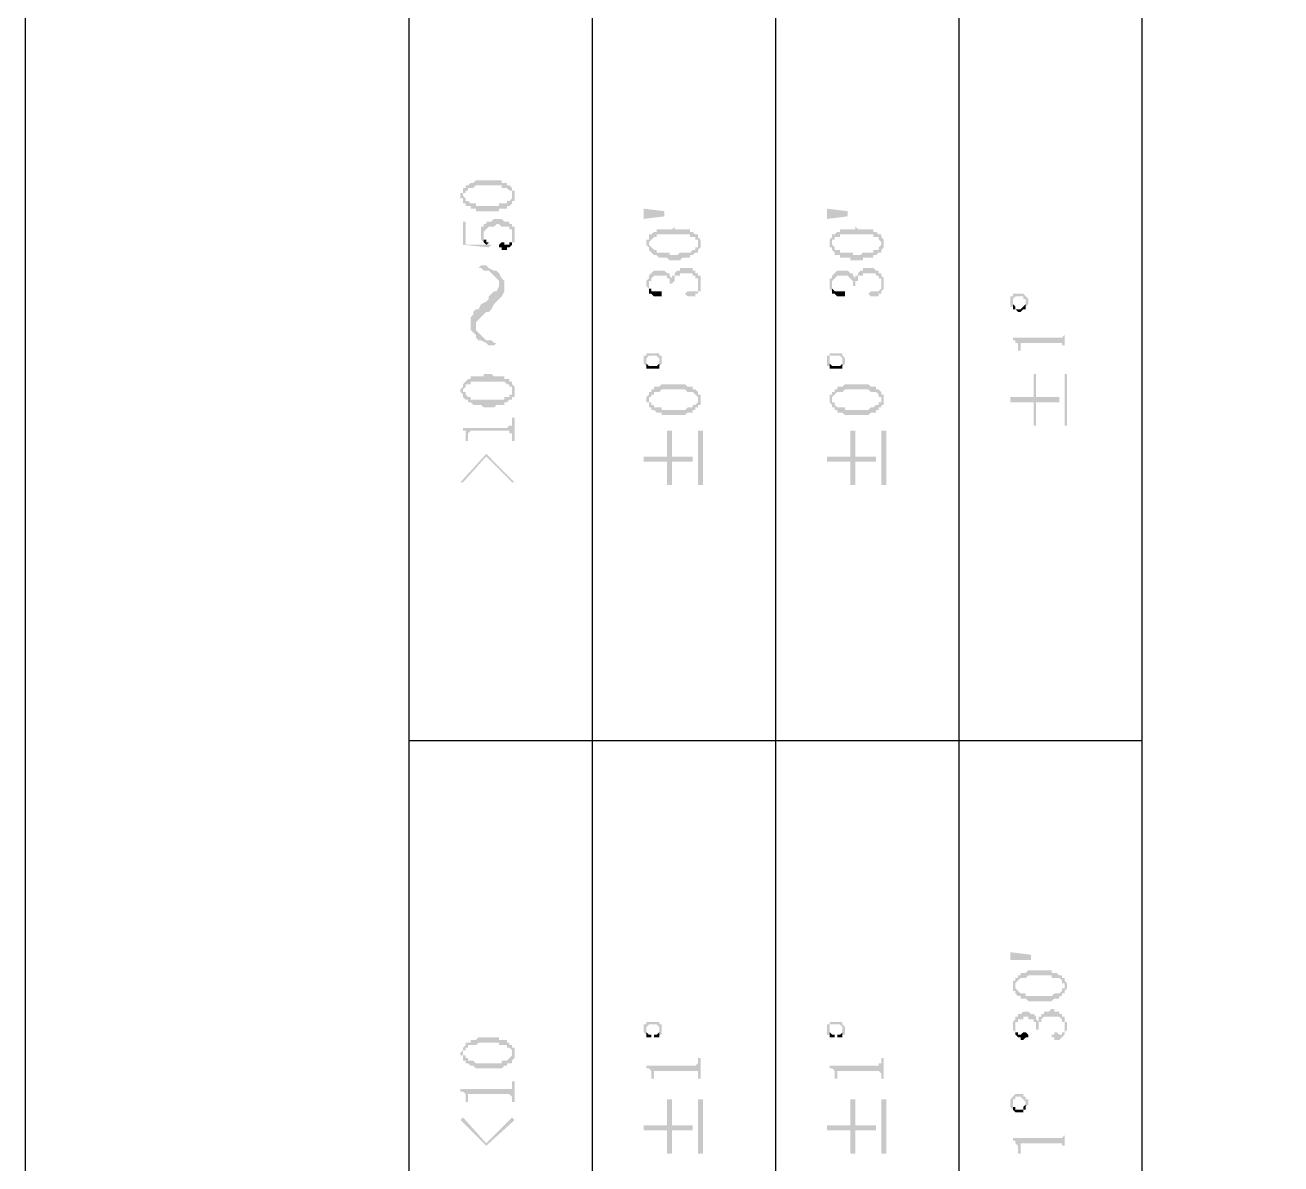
# Model space of a CAD drawing. Header units: millimetres. Extents: x 7018 to 13530, y 4187 to 5692.
# Drawn here: x 13109.91 to 13131.87, y 5188.64 to 5208.54 of the extents above; entities that cross this region are included whole.
import ezdxf

# ---------------------------------------------------------------- set-up
doc = ezdxf.new("R2010")
doc.units = ezdxf.units.MM

msp = doc.modelspace()

# ---------------------------------------------------------------- hatches: boundary and pattern name
at = {"transparency": 33554559}
for points in [[(13117.522, 5205.561), (13117.522, 5205.516), (13117.568, 5205.516), (13117.568, 5205.47), (13117.568, 5205.425), (13117.568, 5205.561), (13117.568, 5205.606), (13117.613, 5205.606), (13117.613, 5205.651), (13117.658, 5205.651), (13117.658, 5205.696), (13117.748, 5205.696), (13117.793, 5205.741), (13118.245, 5205.741), (13118.245, 5205.696), (13118.335, 5205.696), (13118.38, 5205.651), (13118.425, 5205.651), (13118.425, 5205.606), (13118.425, 5205.561), (13118.425, 5205.696), (13118.425, 5205.696), (13118.38, 5205.741), (13118.335, 5205.741), (13118.335, 5205.786), (13118.245, 5205.786), (13118.245, 5205.832), (13117.793, 5205.832), (13117.748, 5205.786), (13117.703, 5205.786), (13117.658, 5205.741), (13117.613, 5205.741), (13117.613, 5205.696), (13117.568, 5205.696), (13117.568, 5205.651), (13117.568, 5205.606), (13117.522, 5205.606)], [(13117.568, 5205.425), (13117.613, 5205.425), (13117.613, 5205.38), (13117.703, 5205.38), (13117.703, 5205.335), (13117.793, 5205.335), (13117.793, 5205.29), (13118.199, 5205.29), (13118.199, 5205.335), (13118.335, 5205.335), (13118.335, 5205.38), (13118.38, 5205.38), (13118.425, 5205.425), (13118.425, 5205.47), (13118.47, 5205.47), (13118.47, 5205.516), (13118.47, 5205.561), (13118.47, 5205.606), (13118.47, 5205.651), (13118.425, 5205.651), (13118.425, 5205.696), (13118.425, 5205.561), (13118.425, 5205.516), (13118.425, 5205.516), (13118.38, 5205.47), (13118.335, 5205.47), (13118.335, 5205.425), (13118.199, 5205.425), (13118.199, 5205.38), (13117.793, 5205.38), (13117.793, 5205.425), (13117.703, 5205.425), (13117.658, 5205.47), (13117.613, 5205.47), (13117.613, 5205.516), (13117.613, 5205.516), (13117.568, 5205.561), (13117.568, 5205.561)], [(13117.884, 5204.929), (13117.884, 5204.839), (13117.884, 5204.794), (13117.884, 5204.794), (13117.929, 5204.748), (13117.929, 5204.884), (13117.929, 5204.929), (13117.929, 5204.929), (13117.974, 5204.974), (13117.974, 5204.974), (13118.019, 5205.019), (13118.109, 5205.019), (13118.154, 5205.064), (13118.199, 5205.064), (13118.245, 5205.019), (13118.38, 5205.019), (13118.38, 5204.974), (13118.425, 5204.974), (13118.425, 5204.929), (13118.425, 5204.884), (13118.425, 5204.748), (13118.47, 5204.748), (13118.47, 5204.794), (13118.47, 5204.884), (13118.47, 5204.929), (13118.47, 5205.019), (13118.425, 5205.019), (13118.425, 5205.064), (13118.38, 5205.064), (13118.38, 5205.109), (13118.29, 5205.109), (13118.245, 5205.155), (13118.109, 5205.155), (13118.064, 5205.109), (13117.974, 5205.109), (13117.974, 5205.064), (13117.929, 5205.064), (13117.929, 5205.019), (13117.884, 5205.019), (13117.884, 5204.974)], [(13120.727, 5205.335), (13121.088, 5205.29), (13121.088, 5205.2), (13120.727, 5205.155)], [(13123.931, 5205.335), (13124.292, 5205.29), (13124.292, 5205.2), (13123.931, 5205.155)], [(13117.568, 5205.109), (13117.568, 5204.703), (13118.019, 5204.658), (13118.064, 5204.703), (13118.019, 5204.703), (13118.019, 5204.748), (13117.974, 5204.703), (13117.613, 5204.703), (13117.613, 5205.109)], [(13120.772, 5204.703), (13120.772, 5204.703), (13120.817, 5204.658), (13120.817, 5204.613), (13120.817, 5204.748), (13120.817, 5204.748), (13120.862, 5204.794), (13120.862, 5204.794), (13120.907, 5204.839), (13120.953, 5204.839), (13120.953, 5204.884), (13121.539, 5204.884), (13121.539, 5204.839), (13121.629, 5204.839), (13121.629, 5204.794), (13121.675, 5204.794), (13121.675, 5204.748), (13121.675, 5204.703), (13121.675, 5204.884), (13121.629, 5204.884), (13121.584, 5204.929), (13121.539, 5204.929), (13121.539, 5204.974), (13121.268, 5204.974), (13121.268, 5205.019), (13121.268, 5205.019), (13121.223, 5204.974), (13120.953, 5204.974), (13120.953, 5204.929), (13120.907, 5204.929), (13120.862, 5204.884), (13120.817, 5204.884), (13120.817, 5204.839), (13120.817, 5204.794), (13120.772, 5204.794), (13120.772, 5204.748)], [(13123.976, 5204.703), (13123.976, 5204.658), (13124.021, 5204.658), (13124.021, 5204.613), (13124.021, 5204.748), (13124.021, 5204.794), (13124.067, 5204.794), (13124.067, 5204.839), (13124.157, 5204.839), (13124.157, 5204.884), (13124.744, 5204.884), (13124.744, 5204.839), (13124.834, 5204.839), (13124.834, 5204.794), (13124.834, 5204.794), (13124.879, 5204.748), (13124.879, 5204.703), (13124.879, 5204.884), (13124.834, 5204.884), (13124.789, 5204.929), (13124.744, 5204.929), (13124.744, 5204.974), (13124.473, 5204.974), (13124.428, 5205.019), (13124.428, 5204.974), (13124.157, 5204.974), (13124.157, 5204.929), (13124.112, 5204.929), (13124.067, 5204.884), (13124.021, 5204.884), (13124.021, 5204.839), (13124.021, 5204.839), (13123.976, 5204.794), (13123.976, 5204.748)], [(13117.929, 5204.748), (13117.929, 5204.748), (13117.974, 5204.703), (13117.974, 5204.703), (13118.019, 5204.748), (13117.974, 5204.748), (13117.974, 5204.794), (13117.929, 5204.794), (13117.929, 5204.839), (13117.929, 5204.884)], [(13118.199, 5204.703), (13118.199, 5204.658), (13118.245, 5204.658), (13118.245, 5204.613), (13118.335, 5204.613), (13118.335, 5204.658), (13118.38, 5204.658), (13118.425, 5204.703), (13118.425, 5204.884), (13118.425, 5204.794), (13118.425, 5204.748), (13118.38, 5204.748), (13118.38, 5204.703), (13118.29, 5204.703), (13118.29, 5204.748), (13118.245, 5204.748)], [(13120.817, 5204.613), (13120.862, 5204.568), (13120.862, 5204.568), (13120.907, 5204.523), (13120.953, 5204.523), (13120.998, 5204.478), (13121.133, 5204.478), (13121.178, 5204.432), (13121.359, 5204.432), (13121.404, 5204.478), (13121.539, 5204.478), (13121.539, 5204.523), (13121.584, 5204.523), (13121.629, 5204.568), (13121.675, 5204.568), (13121.675, 5204.613), (13121.675, 5204.613), (13121.72, 5204.658), (13121.72, 5204.703), (13121.72, 5204.748), (13121.72, 5204.794), (13121.72, 5204.794), (13121.675, 5204.839), (13121.675, 5204.703), (13121.675, 5204.658), (13121.629, 5204.658), (13121.629, 5204.613), (13121.584, 5204.613), (13121.539, 5204.568), (13121.359, 5204.568), (13121.314, 5204.523), (13121.178, 5204.523), (13121.178, 5204.568), (13120.953, 5204.568), (13120.953, 5204.613), (13120.907, 5204.613), (13120.862, 5204.658), (13120.862, 5204.658), (13120.817, 5204.703), (13120.817, 5204.703)], [(13124.021, 5204.613), (13124.067, 5204.568), (13124.067, 5204.523), (13124.157, 5204.523), (13124.157, 5204.478), (13124.337, 5204.478), (13124.337, 5204.432), (13124.563, 5204.432), (13124.563, 5204.478), (13124.744, 5204.478), (13124.744, 5204.523), (13124.789, 5204.523), (13124.834, 5204.568), (13124.879, 5204.568), (13124.879, 5204.613), (13124.879, 5204.613), (13124.924, 5204.658), (13124.924, 5204.703), (13124.924, 5204.748), (13124.924, 5204.794), (13124.924, 5204.794), (13124.879, 5204.839), (13124.879, 5204.703), (13124.879, 5204.703), (13124.834, 5204.658), (13124.834, 5204.613), (13124.744, 5204.613), (13124.744, 5204.568), (13124.563, 5204.568), (13124.518, 5204.523), (13124.383, 5204.523), (13124.383, 5204.568), (13124.157, 5204.568), (13124.157, 5204.613), (13124.067, 5204.613), (13124.067, 5204.658), (13124.067, 5204.658), (13124.021, 5204.703), (13124.021, 5204.703)], [(13117.838, 5204.297), (13117.884, 5204.297), (13117.929, 5204.252), (13118.019, 5204.252), (13118.064, 5204.207), (13118.109, 5204.162), (13118.109, 5204.162), (13118.154, 5204.117), (13118.199, 5204.071), (13118.199, 5203.755), (13118.199, 5203.755), (13118.245, 5203.801), (13118.29, 5203.891), (13118.29, 5204.071), (13118.245, 5204.117), (13118.199, 5204.207), (13118.199, 5204.207), (13118.154, 5204.252), (13118.109, 5204.252), (13118.019, 5204.297), (13117.974, 5204.342), (13117.884, 5204.342)], [(13120.772, 5204.026), (13120.772, 5203.981), (13120.772, 5203.981), (13120.817, 5203.936), (13120.817, 5203.891), (13120.817, 5204.026), (13120.817, 5204.071), (13120.862, 5204.071), (13120.862, 5204.117), (13120.862, 5204.117), (13120.907, 5204.162), (13121.133, 5204.162), (13121.133, 5204.117), (13121.178, 5204.117), (13121.178, 5204.071), (13121.178, 5204.026), (13121.223, 5204.026), (13121.223, 5203.981), (13121.223, 5204.026), (13121.268, 5204.071), (13121.268, 5204.117), (13121.268, 5204.162), (13121.359, 5204.162), (13121.359, 5204.207), (13121.584, 5204.207), (13121.584, 5204.162), (13121.629, 5204.162), (13121.629, 5204.117), (13121.675, 5204.117), (13121.675, 5204.071), (13121.675, 5204.026), (13121.675, 5204.207), (13121.629, 5204.207), (13121.629, 5204.252), (13121.584, 5204.252), (13121.584, 5204.297), (13121.359, 5204.297), (13121.359, 5204.252), (13121.314, 5204.252), (13121.268, 5204.207), (13121.268, 5204.162), (13121.223, 5204.162), (13121.223, 5204.117), (13121.223, 5204.117), (13121.178, 5204.162), (13121.178, 5204.207), (13121.133, 5204.207), (13121.088, 5204.252), (13120.907, 5204.252), (13120.862, 5204.207), (13120.862, 5204.207), (13120.817, 5204.162), (13120.817, 5204.117), (13120.817, 5204.117), (13120.772, 5204.071), (13120.772, 5204.071)], [(13123.976, 5204.026), (13123.976, 5203.981), (13123.976, 5203.936), (13124.021, 5203.891), (13124.021, 5204.026), (13124.021, 5204.071), (13124.021, 5204.071), (13124.067, 5204.117), (13124.067, 5204.117), (13124.112, 5204.162), (13124.292, 5204.162), (13124.337, 5204.117), (13124.337, 5204.117), (13124.383, 5204.071), (13124.383, 5204.026), (13124.383, 5203.981), (13124.428, 5203.981), (13124.428, 5204.071), (13124.473, 5204.071), (13124.473, 5204.117), (13124.473, 5204.162), (13124.563, 5204.162), (13124.563, 5204.207), (13124.789, 5204.207), (13124.789, 5204.162), (13124.834, 5204.162), (13124.834, 5204.117), (13124.879, 5204.117), (13124.879, 5204.071), (13124.879, 5204.026), (13124.879, 5204.207), (13124.834, 5204.207), (13124.834, 5204.252), (13124.789, 5204.252), (13124.744, 5204.297), (13124.563, 5204.297), (13124.563, 5204.252), (13124.518, 5204.252), (13124.473, 5204.207), (13124.473, 5204.162), (13124.428, 5204.162), (13124.428, 5204.117), (13124.428, 5204.117), (13124.383, 5204.162), (13124.383, 5204.207), (13124.337, 5204.207), (13124.292, 5204.252), (13124.112, 5204.252), (13124.067, 5204.207), (13124.067, 5204.207), (13124.021, 5204.162), (13124.021, 5204.117), (13123.976, 5204.117), (13123.976, 5204.071), (13123.976, 5204.071)], [(13117.703, 5203.304), (13117.703, 5203.214), (13117.748, 5203.169), (13117.793, 5203.124), (13117.793, 5203.349), (13117.838, 5203.394), (13117.884, 5203.44), (13117.929, 5203.485), (13117.974, 5203.53), (13118.019, 5203.53), (13118.064, 5203.575), (13118.109, 5203.665), (13118.109, 5203.665), (13118.154, 5203.71), (13118.199, 5203.755), (13118.199, 5204.026), (13118.199, 5203.981), (13118.154, 5203.891), (13118.109, 5203.891), (13118.064, 5203.846), (13118.019, 5203.801), (13118.019, 5203.755), (13117.974, 5203.71), (13117.884, 5203.665), (13117.884, 5203.665), (13117.838, 5203.575), (13117.793, 5203.575), (13117.748, 5203.53), (13117.748, 5203.485), (13117.703, 5203.44), (13117.703, 5203.394)], [(13120.817, 5203.891), (13120.817, 5203.846), (13120.862, 5203.846), (13120.907, 5203.801), (13121.043, 5203.801), (13121.043, 5203.846), (13121.043, 5203.891), (13120.862, 5203.891), (13120.862, 5203.936), (13120.817, 5203.936), (13120.817, 5204.026)], [(13121.449, 5203.846), (13121.449, 5203.846), (13121.494, 5203.801), (13121.629, 5203.801), (13121.629, 5203.846), (13121.675, 5203.846), (13121.675, 5203.891), (13121.72, 5203.891), (13121.72, 5203.981), (13121.72, 5204.026), (13121.72, 5204.071), (13121.72, 5204.162), (13121.675, 5204.162), (13121.675, 5203.981), (13121.675, 5203.936), (13121.675, 5203.891), (13121.494, 5203.891)], [(13124.021, 5203.891), (13124.021, 5203.846), (13124.067, 5203.846), (13124.112, 5203.801), (13124.247, 5203.801), (13124.247, 5203.846), (13124.247, 5203.891), (13124.067, 5203.891), (13124.021, 5203.936), (13124.021, 5204.026)], [(13124.653, 5203.846), (13124.653, 5203.846), (13124.698, 5203.801), (13124.834, 5203.801), (13124.834, 5203.846), (13124.879, 5203.846), (13124.879, 5203.891), (13124.879, 5203.891), (13124.924, 5203.936), (13124.924, 5203.981), (13124.924, 5204.026), (13124.924, 5204.071), (13124.924, 5204.117), (13124.879, 5204.162), (13124.879, 5203.981), (13124.879, 5203.936), (13124.879, 5203.936), (13124.834, 5203.891), (13124.698, 5203.891)], [(13127.136, 5203.71), (13127.136, 5203.665), (13127.136, 5203.62), (13127.181, 5203.62), (13127.181, 5203.71), (13127.181, 5203.755), (13127.181, 5203.755), (13127.226, 5203.801), (13127.361, 5203.801), (13127.361, 5203.755), (13127.406, 5203.755), (13127.406, 5203.575), (13127.406, 5203.62), (13127.406, 5203.62), (13127.452, 5203.665), (13127.452, 5203.71), (13127.452, 5203.755), (13127.406, 5203.801), (13127.406, 5203.801), (13127.361, 5203.846), (13127.181, 5203.846), (13127.181, 5203.801), (13127.136, 5203.801), (13127.136, 5203.755), (13127.136, 5203.755)], [(13127.181, 5203.62), (13127.181, 5203.575), (13127.226, 5203.575), (13127.271, 5203.53), (13127.316, 5203.53), (13127.361, 5203.575), (13127.406, 5203.575), (13127.406, 5203.71), (13127.406, 5203.665), (13127.406, 5203.665), (13127.361, 5203.62), (13127.361, 5203.62), (13127.316, 5203.575), (13127.226, 5203.575), (13127.226, 5203.62), (13127.226, 5203.62), (13127.181, 5203.665), (13127.181, 5203.71), (13127.181, 5203.71)], [(13117.793, 5203.124), (13117.793, 5203.078), (13117.838, 5203.033), (13117.884, 5203.033), (13117.974, 5202.988), (13118.019, 5202.943), (13118.109, 5202.943), (13118.154, 5202.988), (13118.109, 5202.988), (13118.064, 5203.033), (13117.974, 5203.033), (13117.929, 5203.078), (13117.884, 5203.124), (13117.884, 5203.124), (13117.838, 5203.169), (13117.793, 5203.214), (13117.793, 5203.259)], [(13127.181, 5203.078), (13127.181, 5203.033), (13127.226, 5203.033), (13127.226, 5202.988), (13127.271, 5202.988), (13127.271, 5202.898), (13127.271, 5202.853), (13127.316, 5202.853), (13127.316, 5202.943), (13127.316, 5202.988), (13128.038, 5202.988), (13128.038, 5202.943), (13128.083, 5202.943), (13128.083, 5202.898), (13128.083, 5202.853), (13128.083, 5203.214), (13128.083, 5203.169), (13128.083, 5203.124), (13128.038, 5203.078), (13127.993, 5203.078)], [(13120.727, 5202.672), (13120.727, 5202.627), (13120.727, 5202.627), (13120.772, 5202.582), (13120.772, 5202.717), (13120.772, 5202.717), (13120.817, 5202.763), (13120.953, 5202.763), (13120.998, 5202.717), (13120.998, 5202.582), (13120.998, 5202.582), (13121.043, 5202.627), (13121.043, 5202.672), (13121.043, 5202.717), (13121.043, 5202.763), (13120.998, 5202.763), (13120.998, 5202.808), (13120.772, 5202.808), (13120.772, 5202.763), (13120.727, 5202.763), (13120.727, 5202.717), (13120.727, 5202.717)], [(13123.931, 5202.672), (13123.931, 5202.627), (13123.931, 5202.582), (13123.976, 5202.582), (13123.976, 5202.717), (13123.976, 5202.763), (13124.157, 5202.763), (13124.202, 5202.717), (13124.202, 5202.582), (13124.202, 5202.582), (13124.247, 5202.627), (13124.247, 5202.672), (13124.247, 5202.717), (13124.247, 5202.717), (13124.202, 5202.763), (13124.202, 5202.808), (13123.976, 5202.808), (13123.976, 5202.763), (13123.931, 5202.763), (13123.931, 5202.717), (13123.931, 5202.717)], [(13120.772, 5202.582), (13120.772, 5202.537), (13120.998, 5202.537), (13120.998, 5202.672), (13120.998, 5202.627), (13120.998, 5202.627), (13120.953, 5202.582), (13120.817, 5202.582), (13120.772, 5202.627), (13120.772, 5202.672), (13120.772, 5202.672)], [(13123.976, 5202.582), (13123.976, 5202.537), (13124.202, 5202.537), (13124.202, 5202.672), (13124.202, 5202.627), (13124.202, 5202.627), (13124.157, 5202.582), (13124.021, 5202.582), (13123.976, 5202.627), (13123.976, 5202.672), (13123.976, 5202.672)], [(13117.522, 5202.176), (13117.522, 5202.131), (13117.522, 5202.131), (13117.568, 5202.086), (13117.568, 5202.04), (13117.568, 5202.176), (13117.568, 5202.176), (13117.613, 5202.221), (13117.613, 5202.266), (13117.703, 5202.266), (13117.703, 5202.311), (13118.29, 5202.311), (13118.335, 5202.266), (13118.38, 5202.266), (13118.38, 5202.221), (13118.425, 5202.221), (13118.425, 5202.176), (13118.425, 5202.311), (13118.38, 5202.311), (13118.38, 5202.356), (13118.29, 5202.356), (13118.29, 5202.401), (13118.109, 5202.401), (13118.064, 5202.447), (13117.929, 5202.447), (13117.929, 5202.401), (13117.703, 5202.401), (13117.703, 5202.356), (13117.658, 5202.356), (13117.613, 5202.311), (13117.613, 5202.311), (13117.568, 5202.266), (13117.568, 5202.221), (13117.568, 5202.221)], [(13117.568, 5202.04), (13117.613, 5201.995), (13117.658, 5201.995), (13117.658, 5201.95), (13117.703, 5201.95), (13117.748, 5201.905), (13117.884, 5201.905), (13117.929, 5201.86), (13118.109, 5201.86), (13118.154, 5201.905), (13118.29, 5201.905), (13118.29, 5201.95), (13118.335, 5201.95), (13118.38, 5201.995), (13118.425, 5201.995), (13118.425, 5202.04), (13118.47, 5202.04), (13118.47, 5202.086), (13118.47, 5202.176), (13118.47, 5202.221), (13118.47, 5202.221), (13118.425, 5202.266), (13118.425, 5202.131), (13118.425, 5202.086), (13118.38, 5202.086), (13118.38, 5202.04), (13118.29, 5202.04), (13118.29, 5201.995), (13117.703, 5201.995), (13117.703, 5202.04), (13117.658, 5202.04), (13117.613, 5202.086), (13117.613, 5202.131), (13117.568, 5202.131), (13117.568, 5202.176)], [(13120.772, 5201.995), (13120.772, 5201.95), (13120.817, 5201.95), (13120.817, 5201.905), (13120.817, 5201.86), (13120.817, 5201.995), (13120.817, 5202.04), (13120.862, 5202.04), (13120.862, 5202.086), (13120.907, 5202.086), (13120.907, 5202.131), (13120.998, 5202.131), (13121.043, 5202.176), (13121.449, 5202.176), (13121.494, 5202.131), (13121.584, 5202.131), (13121.629, 5202.086), (13121.629, 5202.086), (13121.675, 5202.04), (13121.675, 5201.995), (13121.675, 5202.131), (13121.675, 5202.131), (13121.629, 5202.176), (13121.584, 5202.176), (13121.584, 5202.221), (13121.494, 5202.221), (13121.449, 5202.266), (13121.043, 5202.266), (13120.998, 5202.221), (13120.907, 5202.221), (13120.907, 5202.176), (13120.862, 5202.176), (13120.862, 5202.131), (13120.817, 5202.131), (13120.817, 5202.086), (13120.817, 5202.086), (13120.772, 5202.04), (13120.772, 5202.04)], [(13123.976, 5201.995), (13123.976, 5201.95), (13123.976, 5201.95), (13124.021, 5201.905), (13124.021, 5201.86), (13124.021, 5201.995), (13124.021, 5202.04), (13124.021, 5202.04), (13124.067, 5202.086), (13124.067, 5202.086), (13124.112, 5202.131), (13124.202, 5202.131), (13124.247, 5202.176), (13124.653, 5202.176), (13124.698, 5202.131), (13124.789, 5202.131), (13124.834, 5202.086), (13124.834, 5202.04), (13124.879, 5202.04), (13124.879, 5201.995), (13124.879, 5202.131), (13124.879, 5202.131), (13124.834, 5202.176), (13124.789, 5202.176), (13124.789, 5202.221), (13124.698, 5202.221), (13124.653, 5202.266), (13124.247, 5202.266), (13124.202, 5202.221), (13124.112, 5202.221), (13124.112, 5202.176), (13124.067, 5202.176), (13124.067, 5202.131), (13124.021, 5202.131), (13124.021, 5202.086), (13123.976, 5202.086), (13123.976, 5202.04), (13123.976, 5202.04)], [(13127.136, 5202.04), (13127.136, 5201.95), (13127.542, 5201.95), (13127.542, 5201.544), (13127.587, 5201.544), (13127.587, 5201.95), (13127.993, 5201.95), (13127.993, 5202.04), (13127.587, 5202.04), (13127.587, 5202.447), (13127.542, 5202.447), (13127.542, 5202.04)], [(13128.129, 5201.544), (13128.129, 5202.447), (13128.083, 5202.447), (13128.083, 5201.544)], [(13120.817, 5201.86), (13120.862, 5201.86), (13120.862, 5201.815), (13120.907, 5201.815), (13120.953, 5201.77), (13121.043, 5201.77), (13121.043, 5201.725), (13121.449, 5201.725), (13121.494, 5201.77), (13121.584, 5201.77), (13121.584, 5201.815), (13121.629, 5201.815), (13121.629, 5201.86), (13121.675, 5201.86), (13121.675, 5201.905), (13121.72, 5201.905), (13121.72, 5201.95), (13121.72, 5201.995), (13121.72, 5202.04), (13121.72, 5202.086), (13121.675, 5202.086), (13121.675, 5202.131), (13121.675, 5201.995), (13121.675, 5201.95), (13121.675, 5201.95), (13121.629, 5201.905), (13121.584, 5201.905), (13121.584, 5201.86), (13121.494, 5201.86), (13121.449, 5201.815), (13121.043, 5201.815), (13121.043, 5201.86), (13120.907, 5201.86), (13120.907, 5201.905), (13120.862, 5201.905), (13120.862, 5201.95), (13120.817, 5201.95), (13120.817, 5201.995), (13120.817, 5201.995)], [(13124.021, 5201.86), (13124.067, 5201.86), (13124.067, 5201.815), (13124.112, 5201.815), (13124.112, 5201.77), (13124.202, 5201.77), (13124.247, 5201.725), (13124.653, 5201.725), (13124.698, 5201.77), (13124.789, 5201.77), (13124.789, 5201.815), (13124.834, 5201.815), (13124.834, 5201.86), (13124.879, 5201.86), (13124.879, 5201.905), (13124.924, 5201.905), (13124.924, 5201.95), (13124.924, 5201.995), (13124.924, 5202.04), (13124.924, 5202.086), (13124.879, 5202.086), (13124.879, 5202.131), (13124.879, 5201.995), (13124.879, 5201.95), (13124.834, 5201.95), (13124.834, 5201.905), (13124.789, 5201.905), (13124.744, 5201.86), (13124.698, 5201.86), (13124.653, 5201.815), (13124.247, 5201.815), (13124.247, 5201.86), (13124.112, 5201.86), (13124.067, 5201.905), (13124.067, 5201.95), (13124.021, 5201.95), (13124.021, 5201.995), (13124.021, 5201.995)], [(13117.522, 5201.499), (13117.568, 5201.499), (13117.568, 5201.454), (13117.613, 5201.454), (13117.613, 5201.409), (13117.613, 5201.273), (13117.658, 5201.273), (13117.658, 5201.409), (13117.658, 5201.409), (13117.703, 5201.454), (13118.38, 5201.454), (13118.38, 5201.409), (13118.425, 5201.409), (13118.425, 5201.273), (13118.47, 5201.273), (13118.47, 5201.679), (13118.425, 5201.679), (13118.425, 5201.589), (13118.425, 5201.544), (13118.38, 5201.544), (13118.335, 5201.499)], [(13120.727, 5201.002), (13120.727, 5200.912), (13121.133, 5200.912), (13121.133, 5200.506), (13121.223, 5200.506), (13121.223, 5200.912), (13121.584, 5200.912), (13121.584, 5201.002), (13121.223, 5201.002), (13121.223, 5201.454), (13121.133, 5201.454), (13121.133, 5201.002)], [(13121.765, 5200.506), (13121.765, 5201.454), (13121.675, 5201.454), (13121.675, 5200.506)], [(13123.931, 5201.002), (13123.931, 5200.912), (13124.337, 5200.912), (13124.337, 5200.506), (13124.428, 5200.506), (13124.428, 5200.912), (13124.789, 5200.912), (13124.789, 5201.002), (13124.428, 5201.002), (13124.428, 5201.454), (13124.337, 5201.454), (13124.337, 5201.002)], [(13124.969, 5200.506), (13124.969, 5201.454), (13124.879, 5201.454), (13124.879, 5200.506)], [(13117.522, 5200.551), (13117.568, 5200.551), (13117.974, 5201.002), (13118.425, 5200.551), (13118.47, 5200.551), (13117.974, 5201.048)], [(13127.136, 5192.337), (13127.497, 5192.292), (13127.497, 5192.202), (13127.136, 5192.202)], [(13127.181, 5191.75), (13127.181, 5191.705), (13127.181, 5191.66), (13127.226, 5191.66), (13127.226, 5191.615), (13127.226, 5191.75), (13127.226, 5191.795), (13127.226, 5191.795), (13127.271, 5191.841), (13127.271, 5191.841), (13127.316, 5191.886), (13127.406, 5191.886), (13127.452, 5191.931), (13127.858, 5191.931), (13127.858, 5191.886), (13127.993, 5191.886), (13128.038, 5191.841), (13128.038, 5191.795), (13128.083, 5191.795), (13128.083, 5191.75), (13128.083, 5191.886), (13128.038, 5191.886), (13128.038, 5191.931), (13127.993, 5191.931), (13127.948, 5191.976), (13127.858, 5191.976), (13127.858, 5192.021), (13127.452, 5192.021), (13127.406, 5191.976), (13127.316, 5191.976), (13127.316, 5191.931), (13127.271, 5191.931), (13127.271, 5191.886), (13127.226, 5191.886), (13127.226, 5191.841), (13127.181, 5191.841), (13127.181, 5191.795), (13127.181, 5191.795)], [(13127.226, 5191.615), (13127.226, 5191.615), (13127.271, 5191.57), (13127.316, 5191.57), (13127.316, 5191.525), (13127.406, 5191.525), (13127.452, 5191.48), (13127.858, 5191.48), (13127.903, 5191.525), (13127.993, 5191.525), (13127.993, 5191.57), (13128.038, 5191.57), (13128.038, 5191.615), (13128.083, 5191.615), (13128.083, 5191.66), (13128.083, 5191.66), (13128.129, 5191.705), (13128.129, 5191.75), (13128.129, 5191.795), (13128.129, 5191.795), (13128.083, 5191.841), (13128.083, 5191.886), (13128.083, 5191.75), (13128.083, 5191.705), (13128.038, 5191.705), (13128.038, 5191.66), (13128.038, 5191.66), (13127.993, 5191.615), (13127.903, 5191.615), (13127.858, 5191.57), (13127.406, 5191.57), (13127.406, 5191.615), (13127.316, 5191.615), (13127.271, 5191.66), (13127.271, 5191.66), (13127.226, 5191.705), (13127.226, 5191.75), (13127.226, 5191.75)], [(13127.181, 5191.073), (13127.181, 5191.028), (13127.181, 5190.983), (13127.181, 5190.983), (13127.226, 5190.938), (13127.226, 5191.028), (13127.226, 5191.073), (13127.226, 5191.118), (13127.271, 5191.118), (13127.271, 5191.164), (13127.361, 5191.164), (13127.361, 5191.209), (13127.452, 5191.209), (13127.452, 5191.164), (13127.542, 5191.164), (13127.542, 5191.118), (13127.587, 5191.118), (13127.587, 5191.028), (13127.587, 5190.983), (13127.632, 5190.983), (13127.632, 5191.028), (13127.632, 5191.118), (13127.677, 5191.118), (13127.677, 5191.164), (13127.677, 5191.164), (13127.722, 5191.209), (13127.993, 5191.209), (13128.038, 5191.164), (13128.038, 5191.118), (13128.083, 5191.118), (13128.083, 5191.073), (13128.083, 5191.028), (13128.083, 5191.209), (13128.038, 5191.209), (13128.038, 5191.254), (13127.993, 5191.254), (13127.993, 5191.299), (13127.903, 5191.299), (13127.903, 5191.344), (13127.858, 5191.344), (13127.813, 5191.299), (13127.722, 5191.299), (13127.722, 5191.254), (13127.677, 5191.254), (13127.677, 5191.209), (13127.632, 5191.209), (13127.632, 5191.164), (13127.632, 5191.118), (13127.587, 5191.164), (13127.587, 5191.209), (13127.587, 5191.209), (13127.542, 5191.254), (13127.497, 5191.254), (13127.452, 5191.299), (13127.361, 5191.299), (13127.316, 5191.254), (13127.271, 5191.254), (13127.271, 5191.209), (13127.226, 5191.209), (13127.226, 5191.164), (13127.226, 5191.164), (13127.181, 5191.118)], [(13120.727, 5190.983), (13120.727, 5190.938), (13120.727, 5190.938), (13120.772, 5190.893), (13120.772, 5191.028), (13120.772, 5191.028), (13120.817, 5191.073), (13120.953, 5191.073), (13120.998, 5191.028), (13120.998, 5190.893), (13121.043, 5190.893), (13121.043, 5190.983), (13121.043, 5191.028), (13121.043, 5191.073), (13120.998, 5191.073), (13120.998, 5191.118), (13120.772, 5191.118), (13120.772, 5191.073), (13120.727, 5191.073), (13120.727, 5191.028), (13120.727, 5191.028)], [(13123.931, 5190.983), (13123.931, 5190.938), (13123.931, 5190.893), (13123.976, 5190.893), (13123.976, 5191.028), (13123.976, 5191.073), (13124.157, 5191.073), (13124.202, 5191.028), (13124.202, 5190.893), (13124.247, 5190.893), (13124.247, 5190.983), (13124.247, 5191.028), (13124.247, 5191.028), (13124.202, 5191.073), (13124.202, 5191.118), (13123.976, 5191.118), (13123.976, 5191.073), (13123.931, 5191.073), (13123.931, 5191.028), (13123.931, 5191.028)], [(13127.858, 5190.848), (13127.903, 5190.848), (13127.903, 5190.803), (13127.993, 5190.803), (13128.038, 5190.848), (13128.038, 5190.848), (13128.083, 5190.893), (13128.083, 5190.938), (13128.083, 5190.938), (13128.129, 5190.983), (13128.129, 5191.028), (13128.129, 5191.073), (13128.129, 5191.118), (13128.083, 5191.118), (13128.083, 5191.209), (13128.083, 5191.028), (13128.083, 5190.983), (13128.083, 5190.938), (13128.038, 5190.938), (13128.038, 5190.893), (13127.993, 5190.893), (13127.948, 5190.938), (13127.903, 5190.938), (13127.903, 5190.893), (13127.858, 5190.893)], [(13117.522, 5190.577), (13117.522, 5190.532), (13117.568, 5190.532), (13117.568, 5190.487), (13117.568, 5190.441), (13117.568, 5190.577), (13117.568, 5190.622), (13117.613, 5190.622), (13117.613, 5190.667), (13117.658, 5190.667), (13117.658, 5190.712), (13117.793, 5190.712), (13117.838, 5190.757), (13118.199, 5190.757), (13118.199, 5190.712), (13118.335, 5190.712), (13118.335, 5190.667), (13118.38, 5190.667), (13118.425, 5190.622), (13118.425, 5190.577), (13118.425, 5190.712), (13118.38, 5190.712), (13118.38, 5190.757), (13118.335, 5190.757), (13118.335, 5190.803), (13118.199, 5190.803), (13118.199, 5190.848), (13117.838, 5190.848), (13117.793, 5190.803), (13117.703, 5190.803), (13117.703, 5190.757), (13117.613, 5190.757), (13117.613, 5190.712), (13117.613, 5190.712), (13117.568, 5190.667), (13117.568, 5190.622), (13117.568, 5190.622)], [(13120.772, 5190.893), (13120.772, 5190.848), (13120.998, 5190.848), (13120.998, 5190.983), (13120.998, 5190.938), (13120.998, 5190.938), (13120.953, 5190.893), (13120.907, 5190.893), (13120.907, 5190.848), (13120.862, 5190.848), (13120.862, 5190.893), (13120.817, 5190.893), (13120.772, 5190.938), (13120.772, 5190.983), (13120.772, 5190.983)], [(13123.976, 5190.893), (13123.976, 5190.848), (13124.202, 5190.848), (13124.202, 5190.983), (13124.202, 5190.938), (13124.202, 5190.938), (13124.157, 5190.893), (13124.112, 5190.893), (13124.112, 5190.848), (13124.067, 5190.848), (13124.067, 5190.893), (13124.021, 5190.893), (13123.976, 5190.938), (13123.976, 5190.983), (13123.976, 5190.983)], [(13127.226, 5190.938), (13127.226, 5190.893), (13127.226, 5190.893), (13127.271, 5190.848), (13127.316, 5190.848), (13127.316, 5190.803), (13127.361, 5190.803), (13127.406, 5190.848), (13127.452, 5190.848), (13127.452, 5190.893), (13127.452, 5190.893), (13127.406, 5190.938), (13127.361, 5190.938), (13127.316, 5190.893), (13127.271, 5190.893), (13127.271, 5190.938), (13127.226, 5190.938), (13127.226, 5190.983), (13127.226, 5191.028)], [(13117.568, 5190.441), (13117.613, 5190.441), (13117.613, 5190.396), (13117.658, 5190.396), (13117.703, 5190.351), (13117.748, 5190.351), (13117.793, 5190.306), (13118.245, 5190.306), (13118.29, 5190.351), (13118.335, 5190.351), (13118.335, 5190.396), (13118.425, 5190.396), (13118.425, 5190.441), (13118.425, 5190.441), (13118.47, 5190.487), (13118.47, 5190.532), (13118.47, 5190.577), (13118.47, 5190.622), (13118.47, 5190.667), (13118.425, 5190.667), (13118.425, 5190.712), (13118.425, 5190.532), (13118.425, 5190.532), (13118.38, 5190.487), (13118.38, 5190.487), (13118.335, 5190.441), (13118.245, 5190.441), (13118.245, 5190.396), (13117.793, 5190.396), (13117.748, 5190.441), (13117.658, 5190.441), (13117.658, 5190.487), (13117.613, 5190.487), (13117.613, 5190.532), (13117.568, 5190.532), (13117.568, 5190.577)], [(13120.772, 5190.351), (13120.772, 5190.306), (13120.817, 5190.306), (13120.862, 5190.261), (13120.862, 5190.216), (13120.862, 5190.126), (13120.907, 5190.126), (13120.907, 5190.216), (13120.907, 5190.261), (13121.675, 5190.261), (13121.675, 5190.216), (13121.675, 5190.126), (13121.72, 5190.126), (13121.72, 5190.487), (13121.675, 5190.487), (13121.675, 5190.441), (13121.675, 5190.396), (13121.675, 5190.396), (13121.629, 5190.351), (13121.584, 5190.351)], [(13123.976, 5190.351), (13123.976, 5190.306), (13124.021, 5190.306), (13124.067, 5190.261), (13124.067, 5190.216), (13124.067, 5190.126), (13124.112, 5190.126), (13124.112, 5190.216), (13124.112, 5190.261), (13124.834, 5190.261), (13124.879, 5190.216), (13124.879, 5190.126), (13124.924, 5190.126), (13124.924, 5190.487), (13124.879, 5190.487), (13124.879, 5190.441), (13124.879, 5190.396), (13124.834, 5190.396), (13124.834, 5190.351), (13124.789, 5190.351)], [(13117.522, 5189.945), (13117.522, 5189.9), (13117.568, 5189.9), (13117.613, 5189.855), (13117.613, 5189.764), (13117.613, 5189.719), (13117.658, 5189.719), (13117.658, 5189.81), (13117.658, 5189.855), (13118.38, 5189.855), (13118.425, 5189.81), (13118.425, 5189.764), (13118.425, 5189.719), (13118.47, 5189.719), (13118.47, 5190.08), (13118.425, 5190.08), (13118.425, 5189.99), (13118.425, 5189.945), (13118.335, 5189.945)], [(13120.727, 5189.313), (13120.727, 5189.223), (13121.133, 5189.223), (13121.133, 5188.817), (13121.223, 5188.817), (13121.223, 5189.223), (13121.584, 5189.223), (13121.584, 5189.313), (13121.223, 5189.313), (13121.223, 5189.764), (13121.133, 5189.764), (13121.133, 5189.313)], [(13121.765, 5188.817), (13121.765, 5189.764), (13121.675, 5189.764), (13121.675, 5188.817)], [(13123.931, 5189.313), (13123.931, 5189.223), (13124.337, 5189.223), (13124.337, 5188.817), (13124.428, 5188.817), (13124.428, 5189.223), (13124.789, 5189.223), (13124.789, 5189.313), (13124.428, 5189.313), (13124.428, 5189.764), (13124.337, 5189.764), (13124.337, 5189.313)], [(13124.969, 5188.817), (13124.969, 5189.764), (13124.879, 5189.764), (13124.879, 5188.817)], [(13127.136, 5189.719), (13127.136, 5189.674), (13127.136, 5189.629), (13127.136, 5189.629), (13127.181, 5189.584), (13127.181, 5189.764), (13127.226, 5189.764), (13127.226, 5189.81), (13127.316, 5189.81), (13127.361, 5189.764), (13127.361, 5189.764), (13127.406, 5189.719), (13127.406, 5189.584), (13127.406, 5189.629), (13127.406, 5189.629), (13127.452, 5189.674), (13127.452, 5189.719), (13127.452, 5189.764), (13127.406, 5189.764), (13127.406, 5189.81), (13127.361, 5189.81), (13127.361, 5189.855), (13127.226, 5189.855), (13127.181, 5189.81), (13127.181, 5189.81), (13127.136, 5189.764)], [(13127.181, 5189.584), (13127.181, 5189.584), (13127.226, 5189.539), (13127.361, 5189.539), (13127.361, 5189.584), (13127.406, 5189.584), (13127.406, 5189.719), (13127.406, 5189.674), (13127.406, 5189.674), (13127.361, 5189.629), (13127.361, 5189.584), (13127.226, 5189.584), (13127.226, 5189.629), (13127.181, 5189.629), (13127.181, 5189.674), (13127.181, 5189.674)], [(13117.522, 5189.403), (13117.974, 5188.952), (13118.47, 5189.403), (13118.425, 5189.449), (13117.974, 5188.997), (13117.568, 5189.449)], [(13127.181, 5189.088), (13127.181, 5189.042), (13127.226, 5189.042), (13127.226, 5188.997), (13127.226, 5188.997), (13127.271, 5188.952), (13127.271, 5188.817), (13127.316, 5188.817), (13127.316, 5188.952), (13127.316, 5188.997), (13128.038, 5188.997), (13128.038, 5188.952), (13128.083, 5188.952), (13128.083, 5188.817), (13128.083, 5189.223), (13128.083, 5189.133), (13128.083, 5189.133), (13128.038, 5189.088), (13127.993, 5189.088)]]:
    msp.add_hatch(color=256, dxfattribs=at).paths.add_polyline_path(points)

# ---------------------------------------------------------------- linework, layer by layer
msp.add_line((13116.62, 5242.873), (13116.62, 4956.132))
msp.add_lwpolyline([(13529.913, 4951.873), (13529.913, 5248.873), (13109.913, 5248.873), (13109.913, 4951.873)], close=True)
for points in [[(13119.824, 5242.873), (13119.824, 5168.959)], [(13123.029, 5242.873), (13123.029, 5168.959)], [(13126.233, 5242.873), (13126.233, 5168.959)], [(13129.437, 5242.873), (13129.437, 4956.132)], [(13116.62, 5196.038), (13129.437, 5196.038)]]:
    msp.add_lwpolyline(points)

doc.saveas('drawing.dxf')
